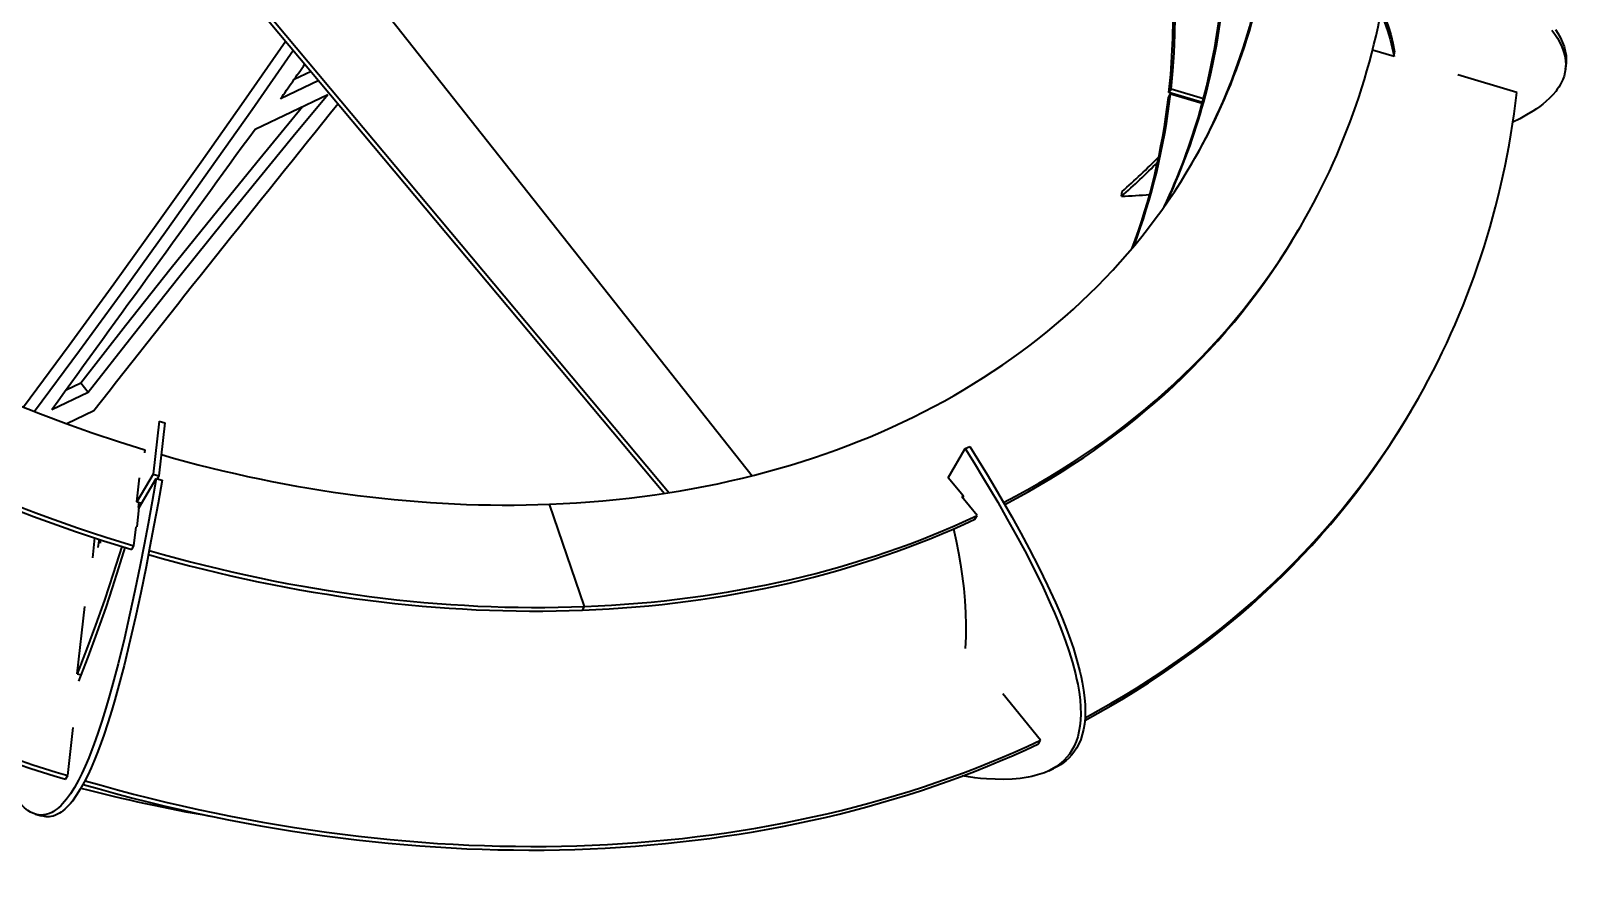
# Model space of a CAD drawing. Extents: x 95 to 1141, y 12 to 831.
# Drawn here: x 807.6 to 889.1, y 538.9 to 584.2 of the extents above; entities that cross this region are included whole.
import ezdxf

# ---------------------------------------------------------------- set-up
doc = ezdxf.new("R2010")
doc.units = 0

msp = doc.modelspace()

# ---------------------------------------------------------------- linework, layer by layer
at = {"color": 7, "lineweight": 35}
for p, q in [((821.199, 591.822), (845.856, 560.614)), ((816.342, 589.377), (841.213, 559.679)), ((816.454, 589.57), (841.456, 559.717))]:
    msp.add_line(p, q, dxfattribs=at)
at = {"color": 7, "lineweight": 35, "ltscale": 0.029804}
msp.add_line((879.936, 582.874), (878.794, 583.215), dxfattribs=at)
at = {"color": 7, "lineweight": 35, "ltscale": 0.006422}
for p, q in [((879.936, 582.874), (879.965, 583.129)), ((865.469, 575.456), (865.498, 575.712))]:
    msp.add_line(p, q, dxfattribs=at)
at = {"color": 7, "lineweight": 35, "ltscale": 0.025203}
msp.add_line((822.452, 582.081), (821.541, 581.649), dxfattribs=at)
at = {"color": 7, "lineweight": 35, "ltscale": 0.00642}
msp.add_line((889.036, 582.206), (889.065, 582.462), dxfattribs=at)
at = {"color": 7, "lineweight": 35, "ltscale": 0.056414}
msp.add_line((822.861, 581.593), (820.823, 580.625), dxfattribs=at)
at = {"color": 7, "lineweight": 35, "ltscale": 0.081489}
msp.add_line((886.451, 580.961), (883.327, 581.894), dxfattribs=at)
at = {"color": 7, "lineweight": 35, "ltscale": 0.106834}
msp.add_line((823.333, 580.839), (819.473, 579.007), dxfattribs=at)
at = {"color": 7, "lineweight": 35, "ltscale": 0.00559}
for p, q in [((867.958, 580.7), (868.071, 580.894)), ((836.854, 553.48), (836.966, 553.673)), ((836.854, 553.48), (836.966, 553.673)), ((861.054, 546.38), (861.167, 546.573))]:
    msp.add_line(p, q, dxfattribs=at)
at = {"color": 7, "lineweight": 35, "ltscale": 0.005589}
for p, q in [((867.987, 580.956), (868.1, 581.149)), ((874.854, 573.646), (874.966, 573.839)), ((857.689, 558.31), (857.802, 558.503)), ((812.934, 556.696), (813.047, 556.889)), ((809.419, 544.502), (809.532, 544.695))]:
    msp.add_line(p, q, dxfattribs=at)
at = {"color": 7, "lineweight": 35, "ltscale": 0.046327}
msp.add_line((869.763, 580.426), (867.987, 580.956), dxfattribs=at)
at = {"color": 7, "lineweight": 35, "ltscale": 0.043897}
msp.add_line((868.071, 580.894), (869.753, 580.391), dxfattribs=at)
at = {"color": 7, "lineweight": 35, "ltscale": 0.044844}
msp.add_line((869.818, 580.636), (868.1, 581.149), dxfattribs=at)
at = {"color": 7, "lineweight": 35, "ltscale": 0.053417}
msp.add_line((810.617, 565.033), (808.687, 564.117), dxfattribs=at)
at = {"color": 7, "lineweight": 35, "ltscale": 0.021507}
msp.add_line((810.217, 565.526), (809.439, 565.157), dxfattribs=at)
at = {"color": 7, "lineweight": 35, "ltscale": 0.015882}
msp.add_line((810.617, 565.033), (810.217, 565.526), dxfattribs=at)
at = {"color": 7, "lineweight": 35, "ltscale": 0.005588}
msp.add_line((880.841, 564.067), (880.954, 564.26), dxfattribs=at)
at = {"color": 7, "lineweight": 35, "ltscale": 0.039967}
msp.add_line((810.922, 564.061), (809.478, 563.376), dxfattribs=at)
at = {"color": 7, "lineweight": 35, "ltscale": 0.07063}
for p, q in [((814.378, 563.515), (814.061, 560.708)), ((814.691, 563.422), (814.373, 560.614))]:
    msp.add_line(p, q, dxfattribs=at)
at = {"color": 7, "lineweight": 35, "ltscale": 0.00815}
for p, q in [((814.378, 563.515), (814.691, 563.422)), ((814.061, 560.708), (814.373, 560.614)), ((814.23, 560.477), (814.542, 560.384))]:
    msp.add_line(p, q, dxfattribs=at)
at = {"color": 7, "lineweight": 35, "ltscale": 0.004205}
msp.add_line((813.624, 561.994), (813.605, 561.826), dxfattribs=at)
at = {"color": 7, "lineweight": 35, "ltscale": 0.044715}
for p, q in [((856.273, 560.51), (857.175, 562.055)), ((813.328, 558.933), (814.23, 560.477))]:
    msp.add_line(p, q, dxfattribs=at)
at = {"color": 7, "lineweight": 35, "ltscale": 0.006677}
for p, q in [((857.175, 562.055), (857.416, 562.169)), ((861.608, 544.949), (861.849, 545.064))]:
    msp.add_line(p, q, dxfattribs=at)
at = {"color": 7, "lineweight": 35, "ltscale": 0.042641}
msp.add_line((814.061, 560.708), (813.201, 559.235), dxfattribs=at)
at = {"color": 7, "lineweight": 35, "ltscale": 0.032105}
msp.add_line((813.201, 559.235), (813.345, 560.511), dxfattribs=at)
at = {"color": 7, "lineweight": 35, "ltscale": 0.00443}
msp.add_line((814.373, 560.614), (814.284, 560.461), dxfattribs=at)
at = {"color": 7, "lineweight": 35, "ltscale": 0.031765}
msp.add_line((857.075, 559.524), (856.273, 560.51), dxfattribs=at)
at = {"color": 7, "lineweight": 35, "ltscale": 0.006742}
msp.add_line((813.201, 559.235), (813.459, 559.157), dxfattribs=at)
at = {"color": 7, "lineweight": 35, "ltscale": 0.006831}
msp.add_line((813.308, 559.203), (813.277, 558.931), dxfattribs=at)
at = {"color": 7, "lineweight": 35, "ltscale": 0.002086}
msp.add_line((857.075, 559.525), (856.999, 559.489), dxfattribs=at)
at = {"color": 7, "lineweight": 35, "ltscale": 0.031781}
msp.add_line((857.802, 558.503), (856.999, 559.489), dxfattribs=at)
at = {"color": 7, "lineweight": 35, "ltscale": 0.002164}
msp.add_line((857.075, 559.524), (857.032, 559.45), dxfattribs=at)
at = {"color": 7, "lineweight": 35, "ltscale": 0.025683}
msp.add_line((813.213, 557.912), (813.328, 558.933), dxfattribs=at)
at = {"color": 7, "lineweight": 35, "ltscale": 0.001273}
msp.add_line((813.277, 558.931), (813.326, 558.916), dxfattribs=at)
at = {"color": 7, "lineweight": 35, "ltscale": 0.001648}
msp.add_line((813.283, 558.983), (813.347, 558.964), dxfattribs=at)
at = {"color": 7, "lineweight": 35, "ltscale": 0.002134}
msp.add_line((813.425, 559.168), (813.416, 559.083), dxfattribs=at)
at = {"color": 7, "lineweight": 35, "ltscale": 0.143459}
msp.add_line((836.966, 553.673), (835.109, 559.102), dxfattribs=at)
msp.add_line((836.966, 553.673), (835.109, 559.102), dxfattribs=at)
at = {"color": 7, "lineweight": 35, "ltscale": 0.025697}
msp.add_line((813.047, 556.889), (813.162, 557.911), dxfattribs=at)
at = {"color": 7, "lineweight": 35, "ltscale": 0.026709}
msp.add_line((810.959, 557.317), (810.839, 556.255), dxfattribs=at)
at = {"color": 7, "lineweight": 35, "ltscale": 0.009023}
msp.add_line((811.175, 557.169), (811.134, 556.811), dxfattribs=at)
at = {"color": 7, "lineweight": 35, "ltscale": 0.001887}
msp.add_line((811.175, 557.169), (811.213, 557.234), dxfattribs=at)
at = {"color": 7, "lineweight": 35, "ltscale": 0.004619}
msp.add_line((811.271, 557.216), (811.25, 557.032), dxfattribs=at)
at = {"color": 7, "lineweight": 35, "ltscale": 0.089893}
msp.add_line((810.032, 550.103), (810.437, 553.676), dxfattribs=at)
at = {"color": 7, "lineweight": 35, "ltscale": 0.005351}
msp.add_line((810.032, 550.103), (810.238, 550.042), dxfattribs=at)
at = {"color": 7, "lineweight": 35, "ltscale": 0.079412}
msp.add_line((861.167, 546.573), (859.162, 549.037), dxfattribs=at)
at = {"color": 7, "lineweight": 35, "ltscale": 0.064201}
msp.add_line((809.532, 544.695), (809.82, 547.247), dxfattribs=at)
at = {"color": 7, "lineweight": 35, "ltscale": 0.008148}
msp.add_line((807.818, 542.646), (808.13, 542.553), dxfattribs=at)
at = {"color": 7, "lineweight": 35}
for points in [[(879.277, 585.371), (879.461, 584.93), (879.622, 584.485), (879.76, 584.037), (879.874, 583.585), (879.965, 583.129)], [(879.233, 585.149), (879.422, 584.702), (879.587, 584.251), (879.727, 583.795), (879.844, 583.337), (879.936, 582.874)], [(821.105, 583.69), (818.88, 580.489), (816.616, 577.272), (814.314, 574.041), (811.975, 570.795), (809.597, 567.534), (807.18, 564.259)], [(888.319, 584.27), (888.471, 584.059), (888.604, 583.851), (888.719, 583.646), (888.839, 583.395), (888.932, 583.148), (888.997, 582.905), (889.036, 582.668), (889.049, 582.435), (889.036, 582.206)], [(888.499, 584.314), (888.633, 584.106), (888.748, 583.901), (888.868, 583.65), (888.961, 583.403), (889.026, 583.16), (889.065, 582.923), (889.078, 582.69), (889.065, 582.462)], [(821.511, 583.205), (819.314, 580.044), (817.08, 576.869), (814.809, 573.679), (812.501, 570.475), (810.155, 567.256), (807.772, 564.023)], [(889.036, 582.206), (889.006, 582.019), (888.959, 581.835), (888.894, 581.654), (888.812, 581.477), (888.751, 581.363), (888.682, 581.251), (888.602, 581.134), (888.515, 581.019), (888.358, 580.835), (888.182, 580.655), (887.989, 580.479), (887.833, 580.35), (887.668, 580.223), (887.491, 580.097), (887.305, 579.974), (886.973, 579.771), (886.617, 579.575), (886.24, 579.384)], [(823.333, 580.839), (821.498, 578.623), (819.684, 576.413), (817.893, 574.209), (815.425, 571.139), (813, 568.08), (810.617, 565.033)], [(821.996, 580.204), (819.727, 577.448), (817.492, 574.702), (815.024, 571.631), (812.599, 568.573), (810.217, 565.526)], [(857.175, 562.055), (857.641, 561.302), (858.089, 560.567), (858.5, 559.88), (858.895, 559.208), (859.404, 558.318), (859.882, 557.457), (860.328, 556.625), (860.841, 555.628), (861.305, 554.675), (861.72, 553.769), (861.909, 553.333), (862.085, 552.908), (862.302, 552.359), (862.497, 551.83), (862.67, 551.322), (862.862, 550.697), (863.019, 550.105), (863.084, 549.822), (863.141, 549.546), (863.214, 549.122), (863.265, 548.719), (863.295, 548.336), (863.303, 547.973), (863.291, 547.63), (863.26, 547.321), (863.211, 547.03), (863.144, 546.756), (863.059, 546.5), (862.956, 546.261), (862.837, 546.039), (862.701, 545.834), (862.569, 545.668), (862.426, 545.513), (862.27, 545.371), (862.104, 545.241), (861.987, 545.161), (861.865, 545.085), (861.608, 544.949)], [(857.416, 562.169), (857.883, 561.417), (858.33, 560.682), (858.742, 559.994), (859.136, 559.322), (859.645, 558.432), (860.123, 557.571), (860.57, 556.74), (861.083, 555.742), (861.547, 554.79), (861.961, 553.883), (862.15, 553.447), (862.327, 553.022), (862.543, 552.474), (862.738, 551.945), (862.911, 551.436), (863.103, 550.812), (863.26, 550.22), (863.325, 549.936), (863.382, 549.661), (863.455, 549.237), (863.506, 548.833), (863.536, 548.45), (863.544, 548.087), (863.532, 547.744), (863.501, 547.435), (863.452, 547.144), (863.385, 546.871), (863.3, 546.615), (863.197, 546.376), (863.078, 546.154), (862.943, 545.948), (862.811, 545.782), (862.667, 545.628), (862.511, 545.486), (862.345, 545.356), (862.228, 545.275), (862.106, 545.2), (861.849, 545.064)], [(814.23, 560.477), (814.012, 559.249), (813.795, 558.067), (813.583, 556.948), (813.373, 555.874), (813.091, 554.5), (812.812, 553.205), (812.535, 551.991), (812.205, 550.638), (811.879, 549.398), (811.717, 548.821), (811.556, 548.271), (811.343, 547.582), (811.132, 546.942), (810.922, 546.35), (810.782, 545.98), (810.644, 545.632), (810.46, 545.2), (810.278, 544.805), (810.098, 544.446), (809.884, 544.062), (809.672, 543.727), (809.464, 543.44), (809.36, 543.312), (809.256, 543.196), (809.156, 543.094), (809.057, 543.002), (808.962, 542.923), (808.868, 542.853), (808.775, 542.792), (808.682, 542.741), (808.561, 542.685), (808.441, 542.643), (808.323, 542.616), (808.237, 542.604), (808.153, 542.599), (808.066, 542.601), (807.981, 542.61), (807.818, 542.646)], [(814.542, 560.384), (814.324, 559.156), (814.108, 557.974), (813.896, 556.855), (813.685, 555.781), (813.404, 554.407), (813.124, 553.112), (812.847, 551.897), (812.518, 550.544), (812.192, 549.305), (812.03, 548.727), (811.869, 548.178), (811.656, 547.489), (811.444, 546.848), (811.234, 546.256), (811.095, 545.887), (810.956, 545.539), (810.772, 545.107), (810.59, 544.712), (810.41, 544.353), (810.196, 543.968), (809.985, 543.634), (809.776, 543.346), (809.672, 543.219), (809.569, 543.102), (809.469, 543), (809.37, 542.909), (809.274, 542.829), (809.18, 542.76), (809.087, 542.699), (808.995, 542.647), (808.873, 542.592), (808.753, 542.55), (808.635, 542.523), (808.55, 542.511), (808.465, 542.506), (808.379, 542.508), (808.294, 542.517), (808.13, 542.553)], [(856.543, 557.789), (856.687, 557.157), (856.813, 556.529), (856.922, 555.907), (857.013, 555.289), (857.091, 554.634), (857.149, 553.984), (857.186, 553.339), (857.203, 552.701), (857.2, 552.068), (857.176, 551.441)], [(812.393, 556.861), (811.942, 555.424), (811.474, 554.014), (811.01, 552.686), (810.529, 551.383), (810.032, 550.103)], [(812.552, 556.81), (812.228, 555.73), (811.892, 554.665), (811.545, 553.615), (811.083, 552.287), (810.602, 550.983), (810.103, 549.706)], [(807.818, 542.646), (807.681, 542.696), (807.548, 542.762), (807.419, 542.843), (807.328, 542.91), (807.24, 542.984), (807.07, 543.151), (806.909, 543.342), (806.759, 543.555), (806.619, 543.789), (806.539, 543.94), (806.463, 544.097), (806.386, 544.273), (806.313, 544.455), (806.185, 544.831), (806.072, 545.234)], [(861.608, 544.949), (861.377, 544.85), (861.139, 544.765), (860.891, 544.692), (860.702, 544.646), (860.507, 544.607), (860.301, 544.572), (860.089, 544.544), (859.661, 544.507), (859.218, 544.492), (858.761, 544.498), (858.295, 544.523), (857.991, 544.549), (857.684, 544.582), (857.351, 544.625), (857.015, 544.675)]]:
    msp.add_lwpolyline(points, dxfattribs=at)
for centre, radius, start, end in [((460.165, 834.416), 441.003, 324.86638, 325.16025), ((1821.82, -226.628), 1283.395, 141.03868, 141.968706), ((9880.468, -5995.513), 11194.908, 144.0359308, 144.1300371), ((842.758, 601.443), 34.512, 311.15159, 315.52337), ((842.818, 601.665), 34.467, 311.14945, 315.6065), ((864.781, 598.218), 22.771, 271.73053, 275.49482)]:
    msp.add_arc(centre, radius, start, end, dxfattribs=at)
for centre, major_axis, start_param, end_param in [((818.831, 606.609), (50.378, -29.408), 3.46091, 5.025992), ((813.308, 597.148), (50.378, -29.408), 0.319318, 0.995965), ((813.421, 597.341), (50.378, -29.408), 0.319318, 0.995965), ((818.831, 606.609), (50.378, -29.408), 6.28314, 6.596789), ((818.719, 606.416), (50.378, -29.408), 0.002585, 0.313603), ((818.831, 606.609), (56.135, -32.769), 6.283178, 6.597082), ((816.07, 601.878), (50.378, -29.408), 0.063378, 0.313616), ((816.182, 602.071), (50.378, -29.408), 0.060789, 0.313616), ((818.719, 606.416), (56.135, -32.769), 4.246015, 5.026285), ((818.831, 606.609), (56.135, -32.769), 4.246015, 5.026285), ((813.308, 597.148), (50.378, -29.408), 0.126937, 0.313603), ((813.421, 597.341), (50.378, -29.408), 0.124332, 0.313603), ((816.183, 602.071), (64.772, -37.811), 6.283178, 6.597424), ((818.831, 606.609), (50.378, -29.408), 5.422031, 6.28314), ((818.831, 606.609), (56.135, -32.769), 5.841912, 6.283178), ((818.719, 606.416), (56.135, -32.769), 5.845675, 6.283178), ((816.07, 601.878), (64.772, -37.811), 4.467544, 5.026627), ((816.183, 602.071), (64.772, -37.811), 4.467544, 5.026627), ((816.183, 602.071), (64.772, -37.811), 5.856368, 6.283178), ((816.07, 601.878), (64.772, -37.811), 5.858316, 6.283178), ((818.831, 606.609), (50.378, -29.408), 5.04201, 5.422031), ((818.831, 606.609), (56.135, -32.769), 5.421982, 5.811684), ((818.719, 606.416), (56.135, -32.769), 5.421982, 5.811684), ((818.719, 606.416), (56.135, -32.769), 5.040737, 5.421982), ((818.831, 606.609), (56.135, -32.769), 5.039572, 5.421982), ((816.07, 601.878), (64.772, -37.811), 5.039785, 5.812025), ((816.183, 602.071), (64.772, -37.811), 5.039656, 5.812025), ((813.308, 597.148), (59.014, -34.45), 5.073174, 5.179872), ((813.421, 597.341), (59.014, -34.45), 5.073114, 5.074358)]:
    msp.add_ellipse(centre, major_axis=major_axis, ratio=0.741704, start_param=start_param, end_param=end_param, dxfattribs=at)

doc.saveas('drawing.dxf')
